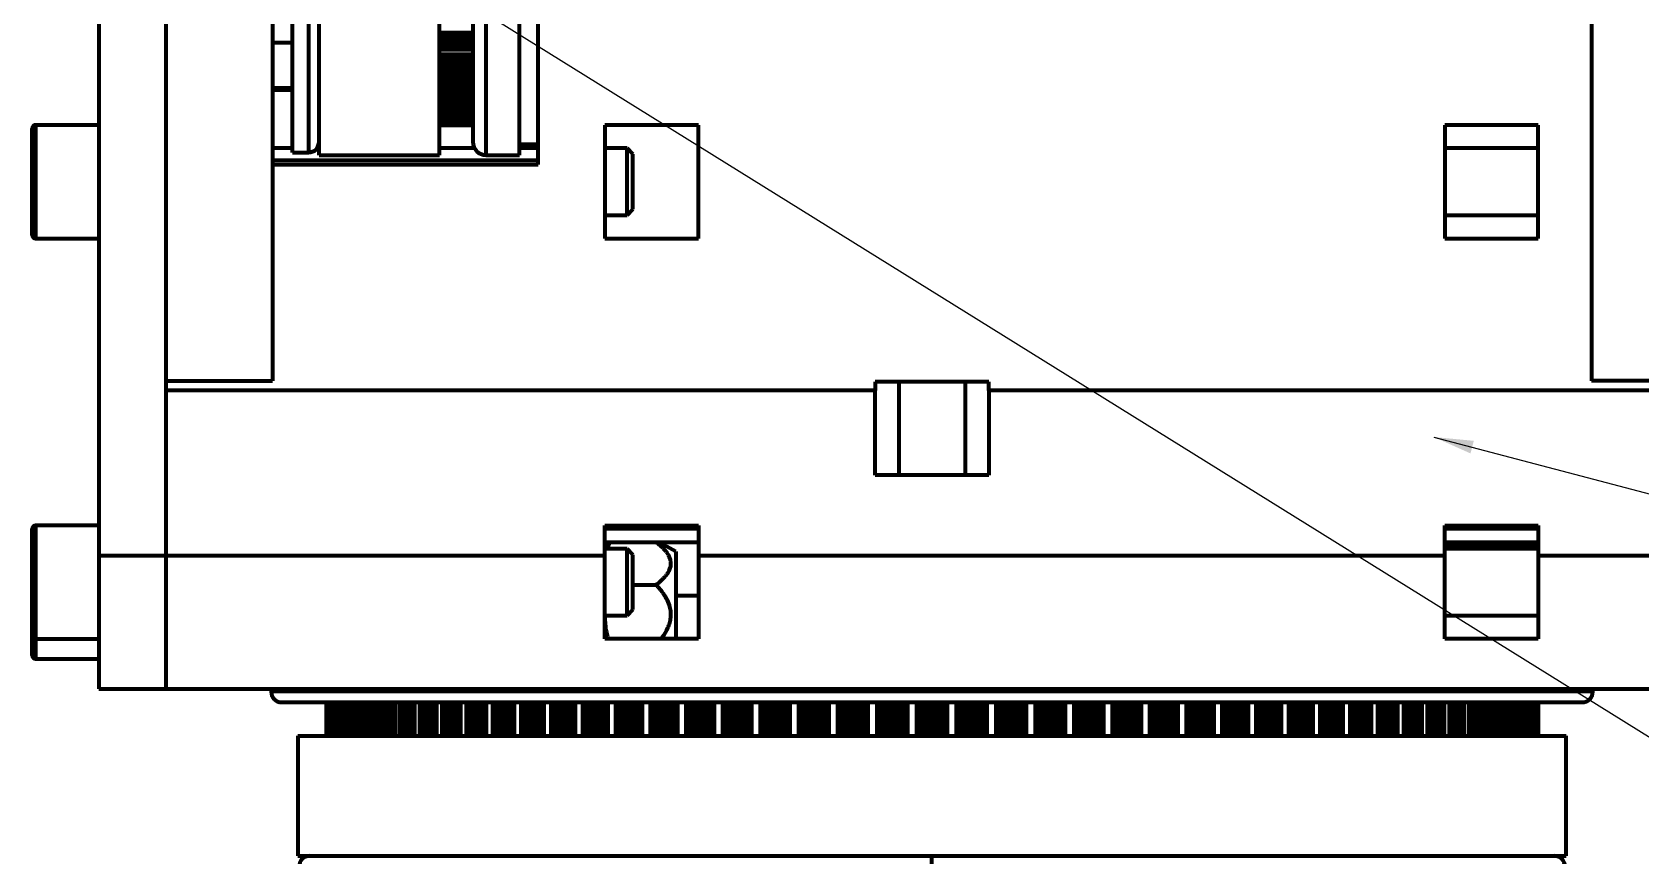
# Model space of a CAD drawing. Header units: millimetres. Extents: x -419 to 9215, y 1224 to 3301.
# Drawn here: x 265.9 to 399.8, y 1743.8 to 1812.4 of the extents above; entities that cross this region are included whole.
import ezdxf

# ---------------------------------------------------------------- set-up
doc = ezdxf.new("R2010")
doc.units = ezdxf.units.MM
doc.layers.add('0.3mm', color=240, linetype='Continuous', lineweight=30)
doc.layers.add('0.7mm', color=7, linetype='Continuous', lineweight=70)
doc.styles.get("Standard").update_dxf_attribs({"font": 'arial.ttf'})
doc.dimstyles.new('SLDDIMSTYLE0', dxfattribs={"dimtxt": 0.18, "dimasz": 3.302, "dimexe": 0, "dimexo": 0.0625, "dimgap": 0, "dimtad": 0, "dimtih": 1, "dimtoh": 1, "dimdec": 0, "dimrnd": 1e-09, "dimzin": 0, "dimdsep": 46, "dimtxsty": 'Standard', "dimsah": 1, "dimcen": 0.09, "dimadec": 0, "dimazin": 0, "dimtfac": 3.302, "dimtdec": 0, "dimtofl": 0, "dimtmove": 0, "dimatfit": 3, "dimfxl": 1, "dimfrac": 2, "dimtolj": 1, "dimtzin": 0, "dimarcsym": 0})

msp = doc.modelspace()

# ---------------------------------------------------------------- linework, layer by layer
at = {"layer": '0.7mm', "color": 7, "linetype": 'Continuous', "lineweight": 70}
for p, q in [((287.61, 1802.35), (287.61, 1890.83)), ((289.83, 1802.14), (289.83, 1891.03)), ((299.83, 1802.14), (299.83, 1891.03)), ((306.5, 1802.14), (306.5, 1891.03)), ((302.61, 1889.92), (302.61, 1803.25)), ((271.5, 1866.59), (271.5, 1768.81)), ((277.06, 1866.59), (277.06, 1768.81)), ((277.06, 1866.59), (277.06, 1783.34)), ((285.94, 1866.59), (285.94, 1783.34)), ((395.72, 1866.59), (395.72, 1783.34)), ((308.06, 1801.34), (308.06, 1824.36)), ((285.94, 1811.5), (287.61, 1811.5)), ((302.61, 1812.31), (299.83, 1812.31)), ((302.61, 1812.28), (299.83, 1812.28)), ((302.61, 1812.28), (299.83, 1812.28)), ((302.61, 1812.25), (299.83, 1812.25)), ((302.61, 1812.05), (299.83, 1812.05)), ((302.61, 1811.83), (299.83, 1811.83)), ((302.61, 1811.6), (299.83, 1811.6)), ((302.61, 1811.39), (299.83, 1811.39)), ((302.61, 1811.19), (299.83, 1811.19)), ((302.61, 1811.1), (299.83, 1811.1)), ((302.61, 1811.02), (299.83, 1811.02)), ((302.61, 1810.95), (299.83, 1810.95)), ((302.61, 1810.89), (299.83, 1810.89)), ((302.61, 1810.52), (299.83, 1810.52)), ((302.61, 1810.49), (299.83, 1810.49)), ((302.61, 1810.44), (299.83, 1810.44)), ((302.61, 1810.21), (299.83, 1810.21)), ((302.61, 1809.99), (299.83, 1809.99)), ((302.61, 1809.77), (299.83, 1809.77)), ((302.61, 1809.56), (299.83, 1809.56)), ((302.61, 1809.47), (299.83, 1809.47)), ((302.61, 1809.39), (299.83, 1809.39)), ((302.61, 1809.33), (299.83, 1809.33)), ((302.61, 1809.27), (299.83, 1809.27)), ((302.61, 1808.95), (299.83, 1808.95)), ((302.61, 1808.93), (299.83, 1808.93)), ((302.61, 1808.81), (299.83, 1808.81)), ((287.61, 1807.7), (285.94, 1807.7)), ((302.61, 1808.59), (299.83, 1808.59)), ((302.61, 1808.37), (299.83, 1808.37)), ((302.61, 1808.16), (299.83, 1808.16)), ((302.61, 1808.07), (299.83, 1808.07)), ((302.61, 1807.99), (299.83, 1807.99)), ((302.61, 1807.93), (299.83, 1807.93)), ((302.61, 1807.88), (299.83, 1807.88)), ((302.61, 1807.61), (299.83, 1807.61)), ((302.61, 1807.59), (299.83, 1807.59)), ((302.61, 1807.43), (299.83, 1807.43)), ((302.61, 1807.21), (299.83, 1807.21)), ((302.61, 1807), (299.83, 1807)), ((302.61, 1806.91), (299.83, 1806.91)), ((302.61, 1806.83), (299.83, 1806.83)), ((302.61, 1806.77), (299.83, 1806.77)), ((302.61, 1806.73), (299.83, 1806.73)), ((302.61, 1806.51), (299.83, 1806.51)), ((302.61, 1806.5), (299.83, 1806.5)), ((302.61, 1806.29), (299.83, 1806.29)), ((302.61, 1806.08), (299.83, 1806.08)), ((302.61, 1805.99), (299.83, 1805.99)), ((302.61, 1805.92), (299.83, 1805.92)), ((302.61, 1805.86), (299.83, 1805.86)), ((302.61, 1805.82), (299.83, 1805.82)), ((302.61, 1805.66), (299.83, 1805.66)), ((302.61, 1805.66), (299.83, 1805.66)), ((302.61, 1805.62), (299.83, 1805.62)), ((302.61, 1805.41), (299.83, 1805.41)), ((302.61, 1805.32), (299.83, 1805.32)), ((302.61, 1805.25), (299.83, 1805.25)), ((302.61, 1805.2), (299.83, 1805.2)), ((302.61, 1805.17), (299.83, 1805.17)), ((302.61, 1805.06), (299.83, 1805.06)), ((302.61, 1804.99), (299.83, 1804.99)), ((302.61, 1804.91), (299.83, 1804.91)), ((302.61, 1804.84), (299.83, 1804.84)), ((302.61, 1804.79), (299.83, 1804.79)), ((302.61, 1804.77), (299.83, 1804.77)), ((302.61, 1804.71), (299.83, 1804.71)), ((302.61, 1804.69), (299.83, 1804.69)), ((265.94, 1795.48), (265.94, 1804.36)), ((271.5, 1804.64), (266.22, 1804.64)), ((302.61, 1804.64), (299.83, 1804.64)), ((299.83, 1804.62), (302.61, 1804.62)), ((302.61, 1804.62), (299.83, 1804.62)), ((302.61, 1804.59), (299.83, 1804.59)), ((313.61, 1804.64), (313.61, 1795.2)), ((321.39, 1804.64), (313.61, 1804.64)), ((321.39, 1795.2), (321.39, 1804.64)), ((391.28, 1804.64), (383.5, 1804.64)), ((383.5, 1804.64), (383.5, 1795.2)), ((391.28, 1795.2), (391.28, 1804.64)), ((285.94, 1802.75), (287.61, 1802.75)), ((287.61, 1802.7), (285.94, 1802.7)), ((287.61, 1802.35), (288.94, 1802.35)), ((289.83, 1802.7), (289.65, 1802.7)), ((289.69, 1802.75), (289.83, 1802.75)), ((289.83, 1802.14), (299.83, 1802.14)), ((299.83, 1802.75), (302.73, 1802.75)), ((302.76, 1802.7), (299.83, 1802.7)), ((303.72, 1802.14), (306.5, 1802.14)), ((306.5, 1803.04), (308.06, 1803.04)), ((308.06, 1802.7), (306.5, 1802.7)), ((315.45, 1802.7), (313.61, 1802.7)), ((315.94, 1802.2), (315.45, 1802.7)), ((315.45, 1797.14), (315.45, 1802.7)), ((315.94, 1797.64), (315.94, 1802.2)), ((391.28, 1802.7), (383.5, 1802.7)), ((308.06, 1801.69), (285.94, 1801.69)), ((285.94, 1801.34), (308.06, 1801.34)), ((313.61, 1797.14), (315.45, 1797.14)), ((315.45, 1797.14), (315.94, 1797.64)), ((383.5, 1797.14), (391.28, 1797.14)), ((266.22, 1795.2), (271.5, 1795.2)), ((313.61, 1795.2), (321.39, 1795.2)), ((383.5, 1795.2), (391.28, 1795.2)), ((277.06, 1783.34), (285.94, 1783.34)), ((345.56, 1783.25), (336.11, 1783.25)), ((336.11, 1783.25), (336.11, 1782.55)), ((338.06, 1783.25), (338.06, 1775.48)), ((343.61, 1775.48), (343.61, 1783.25)), ((345.56, 1782.55), (345.56, 1783.25)), ((404.61, 1783.34), (395.72, 1783.34)), ((277.06, 1782.55), (277.06, 1768.81)), ((336.11, 1782.55), (277.06, 1782.55)), ((336.11, 1775.48), (336.11, 1782.55)), ((345.56, 1782.55), (345.56, 1775.48)), ((404.61, 1782.55), (345.56, 1782.55)), ((345.56, 1775.48), (336.11, 1775.48)), ((271.5, 1771.31), (266.22, 1771.31)), ((313.61, 1771.31), (321.39, 1771.31)), ((313.61, 1768.81), (313.61, 1771.31)), ((321.39, 1771.31), (321.39, 1768.81)), ((383.5, 1771.31), (391.28, 1771.31)), ((383.5, 1768.81), (383.5, 1771.31)), ((391.28, 1771.31), (391.28, 1768.81)), ((265.94, 1762.14), (265.94, 1771.03)), ((313.61, 1769.92), (321.39, 1769.92)), ((313.81, 1769.36), (314.01, 1769.91)), ((314.01, 1769.91), (317.88, 1769.91)), ((383.5, 1769.92), (391.28, 1769.92)), ((271.5, 1768.81), (277.06, 1768.81)), ((271.5, 1768.81), (271.5, 1757.7)), ((277.06, 1768.81), (277.06, 1757.7)), ((277.06, 1768.81), (313.61, 1768.81)), ((313.72, 1769.55), (313.61, 1769.36)), ((315.45, 1769.36), (313.61, 1769.36)), ((313.61, 1761.86), (313.61, 1768.81)), ((315.94, 1768.87), (315.45, 1769.36)), ((315.45, 1763.81), (315.45, 1769.36)), ((315.94, 1764.3), (315.94, 1768.87)), ((319.5, 1769.14), (318.76, 1769.56)), ((319.5, 1769.14), (319.5, 1761.86)), ((321.39, 1768.81), (383.5, 1768.81)), ((321.39, 1768.81), (321.39, 1761.86)), ((383.5, 1769.59), (391.28, 1769.59)), ((391.28, 1769.36), (383.5, 1769.36)), ((383.5, 1761.86), (383.5, 1768.81)), ((391.28, 1768.81), (404.61, 1768.81)), ((391.28, 1768.81), (391.28, 1761.86)), ((315.94, 1766.37), (317.88, 1766.37)), ((313.61, 1763.81), (315.45, 1763.81)), ((315.45, 1763.81), (315.94, 1764.3)), ((383.5, 1763.81), (391.28, 1763.81)), ((265.94, 1760.48), (265.94, 1762.14)), ((266.22, 1761.86), (271.5, 1761.86)), ((321.39, 1761.86), (313.61, 1761.86)), ((391.28, 1761.86), (383.5, 1761.86)), ((266.22, 1760.2), (271.5, 1760.2)), ((271.5, 1757.7), (277.06, 1757.7)), ((277.06, 1757.7), (404.61, 1757.7)), ((285.83, 1757.7), (285.83, 1757.48)), ((286.72, 1756.59), (394.94, 1756.59)), ((290.4, 1756.59), (290.4, 1753.81)), ((290.42, 1756.59), (290.42, 1753.81)), ((290.44, 1756.59), (290.44, 1753.81)), ((290.49, 1756.59), (290.49, 1753.81)), ((290.55, 1756.59), (290.55, 1753.81)), ((290.59, 1753.81), (290.59, 1756.59)), ((290.66, 1756.59), (290.66, 1753.81)), ((290.69, 1756.59), (290.69, 1753.81)), ((290.74, 1756.59), (290.74, 1753.81)), ((290.81, 1756.59), (290.81, 1753.81)), ((290.89, 1756.59), (290.89, 1753.81)), ((291, 1753.81), (291, 1756.59)), ((291.12, 1756.59), (291.12, 1753.81)), ((291.15, 1756.59), (291.15, 1753.81)), ((291.2, 1756.59), (291.2, 1753.81)), ((291.27, 1756.59), (291.27, 1753.81)), ((291.36, 1756.59), (291.36, 1753.81)), ((291.58, 1756.59), (291.58, 1753.81)), ((291.62, 1753.81), (291.62, 1756.59)), ((291.62, 1756.59), (291.62, 1753.81)), ((291.78, 1756.59), (291.78, 1753.81)), ((291.82, 1756.59), (291.82, 1753.81)), ((291.88, 1756.59), (291.88, 1753.81)), ((291.95, 1756.59), (291.95, 1753.81)), ((292.04, 1756.59), (292.04, 1753.81)), ((292.25, 1756.59), (292.25, 1753.81)), ((292.44, 1756.59), (292.44, 1753.81)), ((292.45, 1753.81), (292.45, 1756.59)), ((292.66, 1756.59), (292.66, 1753.81)), ((292.7, 1756.59), (292.7, 1753.81)), ((292.76, 1756.59), (292.76, 1753.81)), ((292.84, 1756.59), (292.84, 1753.81)), ((292.93, 1756.59), (292.93, 1753.81)), ((293.14, 1756.59), (293.14, 1753.81)), ((293.36, 1756.59), (293.36, 1753.81)), ((293.48, 1756.59), (293.48, 1753.81)), ((293.49, 1753.81), (293.49, 1756.59)), ((293.75, 1756.59), (293.75, 1753.81)), ((293.79, 1756.59), (293.79, 1753.81)), ((293.86, 1756.59), (293.86, 1753.81)), ((293.93, 1756.59), (293.93, 1753.81)), ((294.02, 1756.59), (294.02, 1753.81)), ((294.23, 1756.59), (294.23, 1753.81)), ((294.45, 1756.59), (294.45, 1753.81)), ((294.68, 1756.59), (294.68, 1753.81)), ((294.71, 1756.59), (294.71, 1753.81)), ((294.73, 1753.81), (294.73, 1756.59)), ((295.03, 1756.59), (295.03, 1753.81)), ((295.08, 1756.59), (295.08, 1753.81)), ((295.15, 1756.59), (295.15, 1753.81)), ((295.23, 1756.59), (295.23, 1753.81)), ((295.31, 1756.59), (295.31, 1753.81)), ((295.52, 1756.59), (295.52, 1753.81)), ((295.74, 1756.59), (295.74, 1753.81)), ((295.97, 1756.59), (295.97, 1753.81)), ((296.15, 1756.59), (296.15, 1753.81)), ((296.17, 1753.81), (296.17, 1756.59)), ((296.51, 1756.59), (296.51, 1753.81)), ((296.57, 1756.59), (296.57, 1753.81)), ((296.64, 1756.59), (296.64, 1753.81)), ((296.71, 1756.59), (296.71, 1753.81)), ((296.8, 1756.59), (296.8, 1753.81)), ((297.01, 1756.59), (297.01, 1753.81)), ((297.23, 1756.59), (297.23, 1753.81)), ((297.45, 1756.59), (297.45, 1753.81)), ((297.68, 1756.59), (297.68, 1753.81)), ((297.77, 1756.59), (297.77, 1753.81)), ((297.8, 1753.81), (297.8, 1756.59)), ((298.18, 1756.59), (298.18, 1753.81)), ((298.24, 1756.59), (298.24, 1753.81)), ((298.31, 1756.59), (298.31, 1753.81)), ((298.39, 1756.59), (298.39, 1753.81)), ((298.48, 1756.59), (298.48, 1753.81)), ((298.68, 1756.59), (298.68, 1753.81)), ((298.89, 1756.59), (298.89, 1753.81)), ((299.12, 1756.59), (299.12, 1753.81)), ((299.34, 1756.59), (299.34, 1753.81)), ((299.54, 1756.59), (299.54, 1753.81)), ((299.58, 1756.59), (299.58, 1753.81)), ((299.58, 1756.59), (299.58, 1753.81)), ((299.61, 1753.81), (299.61, 1756.59)), ((300.04, 1756.59), (300.04, 1753.81)), ((300.1, 1756.59), (300.1, 1753.81)), ((300.17, 1756.59), (300.17, 1753.81)), ((300.25, 1756.59), (300.25, 1753.81)), ((300.34, 1756.59), (300.34, 1753.81)), ((300.53, 1756.59), (300.53, 1753.81)), ((300.74, 1756.59), (300.74, 1753.81)), ((300.96, 1756.59), (300.96, 1753.81)), ((301.19, 1756.59), (301.19, 1753.81)), ((301.39, 1756.59), (301.39, 1753.81)), ((301.56, 1756.59), (301.56, 1753.81)), ((301.57, 1756.59), (301.57, 1753.81)), ((301.61, 1753.81), (301.61, 1756.59)), ((302.07, 1756.59), (302.07, 1753.81)), ((302.13, 1756.59), (302.13, 1753.81)), ((302.21, 1756.59), (302.21, 1753.81)), ((302.29, 1756.59), (302.29, 1753.81)), ((302.37, 1756.59), (302.37, 1753.81)), ((302.56, 1756.59), (302.56, 1753.81)), ((302.76, 1756.59), (302.76, 1753.81)), ((302.98, 1756.59), (302.98, 1753.81)), ((303.21, 1756.59), (303.21, 1753.81)), ((303.41, 1756.59), (303.41, 1753.81)), ((303.59, 1756.59), (303.59, 1753.81)), ((303.71, 1756.59), (303.71, 1753.81)), ((303.72, 1756.59), (303.72, 1753.81)), ((303.76, 1753.81), (303.76, 1756.59)), ((304.26, 1756.59), (304.26, 1753.81)), ((304.33, 1756.59), (304.33, 1753.81)), ((304.41, 1756.59), (304.41, 1753.81)), ((304.49, 1756.59), (304.49, 1753.81)), ((304.57, 1756.59), (304.57, 1753.81)), ((304.75, 1756.59), (304.75, 1753.81)), ((304.95, 1756.59), (304.95, 1753.81)), ((305.16, 1756.59), (305.16, 1753.81)), ((305.38, 1756.59), (305.38, 1753.81)), ((305.59, 1756.59), (305.59, 1753.81)), ((305.77, 1756.59), (305.77, 1753.81)), ((305.94, 1756.59), (305.94, 1753.81)), ((306.01, 1756.59), (306.01, 1753.81)), ((306.03, 1756.59), (306.03, 1753.81)), ((306.08, 1753.81), (306.08, 1756.59)), ((306.61, 1756.59), (306.61, 1753.81)), ((306.69, 1756.59), (306.69, 1753.81)), ((306.76, 1756.59), (306.76, 1753.81)), ((306.84, 1756.59), (306.84, 1753.81)), ((306.92, 1756.59), (306.92, 1753.81)), ((307.09, 1756.59), (307.09, 1753.81)), ((307.28, 1756.59), (307.28, 1753.81)), ((307.49, 1756.59), (307.49, 1753.81)), ((307.71, 1756.59), (307.71, 1753.81)), ((307.92, 1756.59), (307.92, 1753.81)), ((308.11, 1756.59), (308.11, 1753.81)), ((308.28, 1756.59), (308.28, 1753.81)), ((308.44, 1756.59), (308.44, 1753.81)), ((308.47, 1756.59), (308.47, 1753.81)), ((308.5, 1756.59), (308.5, 1753.81)), ((308.55, 1753.81), (308.55, 1756.59)), ((309.11, 1756.59), (309.11, 1753.81)), ((309.19, 1756.59), (309.19, 1753.81)), ((309.26, 1756.59), (309.26, 1753.81)), ((309.34, 1756.59), (309.34, 1753.81)), ((309.41, 1756.59), (309.41, 1753.81)), ((309.58, 1756.59), (309.58, 1753.81)), ((309.76, 1756.59), (309.76, 1753.81)), ((309.96, 1756.59), (309.96, 1753.81)), ((310.18, 1756.59), (310.18, 1753.81)), ((310.39, 1756.59), (310.39, 1753.81)), ((310.58, 1756.59), (310.58, 1753.81)), ((310.76, 1756.59), (310.76, 1753.81)), ((310.92, 1756.59), (310.92, 1753.81)), ((311.06, 1756.59), (311.06, 1753.81)), ((311.06, 1756.59), (311.06, 1753.81)), ((311.07, 1756.59), (311.07, 1753.81)), ((311.1, 1756.59), (311.1, 1753.81)), ((311.15, 1753.81), (311.15, 1756.59)), ((311.74, 1756.59), (311.74, 1753.81)), ((311.82, 1756.59), (311.82, 1753.81)), ((311.9, 1756.59), (311.9, 1753.81)), ((311.98, 1756.59), (311.98, 1753.81)), ((312.05, 1756.59), (312.05, 1753.81)), ((312.2, 1756.59), (312.2, 1753.81)), ((312.38, 1756.59), (312.38, 1753.81)), ((312.57, 1756.59), (312.57, 1753.81)), ((312.78, 1756.59), (312.78, 1753.81)), ((312.99, 1756.59), (312.99, 1753.81)), ((313.18, 1756.59), (313.18, 1753.81)), ((313.37, 1756.59), (313.37, 1753.81)), ((313.54, 1756.59), (313.54, 1753.81)), ((313.68, 1756.59), (313.68, 1753.81)), ((313.78, 1756.59), (313.78, 1753.81)), ((313.79, 1756.59), (313.79, 1753.81)), ((313.82, 1756.59), (313.82, 1753.81)), ((313.88, 1753.81), (313.88, 1756.59)), ((314.5, 1756.59), (314.5, 1753.81)), ((314.58, 1756.59), (314.58, 1753.81)), ((314.66, 1756.59), (314.66, 1753.81)), ((314.73, 1756.59), (314.73, 1753.81)), ((314.8, 1756.59), (314.8, 1753.81)), ((314.95, 1756.59), (314.95, 1753.81)), ((315.11, 1756.59), (315.11, 1753.81)), ((315.3, 1756.59), (315.3, 1753.81)), ((315.5, 1756.59), (315.5, 1753.81)), ((315.71, 1756.59), (315.71, 1753.81)), ((315.9, 1756.59), (315.9, 1753.81)), ((316.09, 1756.59), (316.09, 1753.81)), ((316.27, 1756.59), (316.27, 1753.81)), ((316.42, 1756.59), (316.42, 1753.81)), ((316.56, 1756.59), (316.56, 1753.81)), ((316.62, 1756.59), (316.62, 1753.81)), ((316.63, 1756.59), (316.63, 1753.81)), ((316.67, 1756.59), (316.67, 1753.81)), ((316.73, 1753.81), (316.73, 1756.59)), ((317.37, 1756.59), (317.37, 1753.81)), ((317.45, 1756.59), (317.45, 1753.81)), ((317.53, 1756.59), (317.53, 1753.81)), ((317.61, 1756.59), (317.61, 1753.81)), ((317.67, 1756.59), (317.67, 1753.81)), ((317.8, 1756.59), (317.8, 1753.81)), ((317.96, 1756.59), (317.96, 1753.81)), ((318.14, 1756.59), (318.14, 1753.81)), ((318.33, 1756.59), (318.33, 1753.81)), ((318.54, 1756.59), (318.54, 1753.81)), ((318.73, 1756.59), (318.73, 1753.81)), ((318.92, 1756.59), (318.92, 1753.81)), ((319.1, 1756.59), (319.1, 1753.81)), ((319.27, 1756.59), (319.27, 1753.81)), ((319.41, 1756.59), (319.41, 1753.81)), ((319.53, 1756.59), (319.53, 1753.81)), ((319.55, 1756.59), (319.55, 1753.81)), ((319.57, 1756.59), (319.57, 1753.81)), ((319.61, 1756.59), (319.61, 1753.81)), ((319.68, 1753.81), (319.68, 1756.59)), ((320.34, 1756.59), (320.34, 1753.81)), ((320.43, 1756.59), (320.43, 1753.81)), ((320.51, 1756.59), (320.51, 1753.81)), ((320.57, 1756.59), (320.57, 1753.81)), ((320.63, 1756.59), (320.63, 1753.81)), ((320.76, 1756.59), (320.76, 1753.81)), ((320.9, 1756.59), (320.9, 1753.81)), ((321.07, 1756.59), (321.07, 1753.81)), ((321.26, 1756.59), (321.26, 1753.81)), ((321.46, 1756.59), (321.46, 1753.81)), ((321.66, 1756.59), (321.66, 1753.81)), ((321.85, 1756.59), (321.85, 1753.81)), ((322.03, 1756.59), (322.03, 1753.81)), ((322.2, 1756.59), (322.2, 1753.81)), ((322.35, 1756.59), (322.35, 1753.81)), ((322.48, 1756.59), (322.48, 1753.81)), ((322.58, 1756.59), (322.58, 1753.81)), ((322.58, 1756.59), (322.58, 1753.81)), ((322.6, 1756.59), (322.6, 1753.81)), ((322.65, 1756.59), (322.65, 1753.81)), ((322.72, 1753.81), (322.72, 1756.59)), ((323.4, 1756.59), (323.4, 1753.81)), ((323.49, 1756.59), (323.49, 1753.81)), ((323.56, 1756.59), (323.56, 1753.81)), ((323.63, 1756.59), (323.63, 1753.81)), ((323.69, 1756.59), (323.69, 1753.81)), ((323.8, 1756.59), (323.8, 1753.81)), ((323.93, 1756.59), (323.93, 1753.81)), ((324.09, 1756.59), (324.09, 1753.81)), ((324.27, 1756.59), (324.27, 1753.81)), ((324.47, 1756.59), (324.47, 1753.81)), ((324.66, 1756.59), (324.66, 1753.81)), ((324.85, 1756.59), (324.85, 1753.81)), ((325.04, 1756.59), (325.04, 1753.81)), ((325.21, 1756.59), (325.21, 1753.81)), ((325.37, 1756.59), (325.37, 1753.81)), ((325.51, 1756.59), (325.51, 1753.81)), ((325.62, 1756.59), (325.62, 1753.81)), ((325.68, 1756.59), (325.68, 1753.81)), ((325.69, 1756.59), (325.69, 1753.81)), ((325.72, 1756.59), (325.72, 1753.81)), ((325.77, 1756.59), (325.77, 1753.81)), ((325.84, 1753.81), (325.84, 1756.59)), ((326.54, 1756.59), (326.54, 1753.81)), ((326.62, 1756.59), (326.62, 1753.81)), ((326.7, 1756.59), (326.7, 1753.81)), ((326.76, 1756.59), (326.76, 1753.81)), ((326.81, 1756.59), (326.81, 1753.81)), ((326.91, 1756.59), (326.91, 1753.81)), ((327.03, 1756.59), (327.03, 1753.81)), ((327.18, 1756.59), (327.18, 1753.81)), ((327.35, 1756.59), (327.35, 1753.81)), ((327.54, 1756.59), (327.54, 1753.81)), ((327.73, 1756.59), (327.73, 1753.81)), ((327.93, 1756.59), (327.93, 1753.81)), ((328.12, 1756.59), (328.12, 1753.81)), ((328.3, 1756.59), (328.3, 1753.81)), ((328.46, 1756.59), (328.46, 1753.81)), ((328.61, 1756.59), (328.61, 1753.81)), ((328.73, 1756.59), (328.73, 1753.81)), ((328.81, 1756.59), (328.81, 1753.81)), ((328.85, 1756.59), (328.85, 1753.81)), ((328.85, 1756.59), (328.85, 1753.81)), ((328.86, 1756.59), (328.86, 1753.81)), ((328.89, 1756.59), (328.89, 1753.81)), ((328.95, 1756.59), (328.95, 1753.81)), ((329.02, 1753.81), (329.02, 1756.59)), ((329.73, 1756.59), (329.73, 1753.81)), ((329.82, 1756.59), (329.82, 1753.81)), ((329.89, 1756.59), (329.89, 1753.81)), ((329.95, 1756.59), (329.95, 1753.81)), ((330, 1756.59), (330, 1753.81)), ((330.08, 1756.59), (330.08, 1753.81)), ((330.19, 1756.59), (330.19, 1753.81)), ((330.33, 1756.59), (330.33, 1753.81)), ((330.49, 1756.59), (330.49, 1753.81)), ((330.68, 1756.59), (330.68, 1753.81)), ((330.86, 1756.59), (330.86, 1753.81)), ((331.06, 1756.59), (331.06, 1753.81)), ((331.25, 1756.59), (331.25, 1753.81)), ((331.43, 1756.59), (331.43, 1753.81)), ((331.6, 1756.59), (331.6, 1753.81)), ((331.76, 1756.59), (331.76, 1753.81)), ((331.89, 1756.59), (331.89, 1753.81)), ((331.98, 1756.59), (331.98, 1753.81)), ((332.04, 1756.59), (332.04, 1753.81)), ((332.07, 1756.59), (332.07, 1753.81)), ((332.07, 1756.59), (332.07, 1753.81)), ((332.08, 1756.59), (332.08, 1753.81)), ((332.12, 1756.59), (332.12, 1753.81)), ((332.18, 1756.59), (332.18, 1753.81)), ((332.26, 1753.81), (332.26, 1756.59)), ((332.97, 1756.59), (332.97, 1753.81)), ((333.06, 1756.59), (333.06, 1753.81)), ((333.13, 1756.59), (333.13, 1753.81)), ((333.19, 1756.59), (333.19, 1753.81)), ((333.23, 1756.59), (333.23, 1753.81)), ((333.3, 1756.59), (333.3, 1753.81)), ((333.4, 1756.59), (333.4, 1753.81)), ((333.52, 1756.59), (333.52, 1753.81)), ((333.68, 1756.59), (333.68, 1753.81)), ((333.85, 1756.59), (333.85, 1753.81)), ((334.04, 1756.59), (334.04, 1753.81)), ((334.23, 1756.59), (334.23, 1753.81)), ((334.42, 1756.59), (334.42, 1753.81)), ((334.61, 1756.59), (334.61, 1753.81)), ((334.78, 1756.59), (334.78, 1753.81)), ((334.95, 1756.59), (334.95, 1753.81)), ((335.09, 1756.59), (335.09, 1753.81)), ((335.19, 1756.59), (335.19, 1753.81)), ((335.26, 1756.59), (335.26, 1753.81)), ((335.31, 1756.59), (335.31, 1753.81)), ((335.33, 1756.59), (335.33, 1753.81)), ((335.34, 1756.59), (335.34, 1753.81)), ((335.38, 1756.59), (335.38, 1753.81)), ((335.45, 1756.59), (335.45, 1753.81)), ((335.53, 1753.81), (335.53, 1756.59)), ((336.25, 1756.59), (336.25, 1753.81)), ((336.34, 1756.59), (336.34, 1753.81)), ((336.41, 1756.59), (336.41, 1753.81)), ((336.46, 1756.59), (336.46, 1753.81)), ((336.49, 1756.59), (336.49, 1753.81)), ((336.55, 1756.59), (336.55, 1753.81)), ((336.64, 1756.59), (336.64, 1753.81)), ((336.75, 1756.59), (336.75, 1753.81)), ((336.89, 1756.59), (336.89, 1753.81)), ((337.06, 1756.59), (337.06, 1753.81)), ((337.24, 1756.59), (337.24, 1753.81)), ((337.43, 1756.59), (337.43, 1753.81)), ((337.62, 1756.59), (337.62, 1753.81)), ((337.81, 1756.59), (337.81, 1753.81)), ((337.99, 1756.59), (337.99, 1753.81)), ((338.16, 1756.59), (338.16, 1753.81)), ((338.31, 1756.59), (338.31, 1753.81)), ((338.43, 1756.59), (338.43, 1753.81)), ((338.51, 1756.59), (338.51, 1753.81)), ((338.57, 1756.59), (338.57, 1753.81)), ((338.6, 1756.59), (338.6, 1753.81)), ((338.63, 1756.59), (338.63, 1753.81)), ((338.67, 1756.59), (338.67, 1753.81)), ((338.74, 1756.59), (338.74, 1753.81)), ((338.82, 1753.81), (338.82, 1756.59)), ((339.55, 1756.59), (339.55, 1753.81)), ((339.63, 1756.59), (339.63, 1753.81)), ((339.7, 1756.59), (339.7, 1753.81)), ((339.75, 1756.59), (339.75, 1753.81)), ((339.78, 1756.59), (339.78, 1753.81)), ((339.82, 1756.59), (339.82, 1753.81)), ((339.89, 1756.59), (339.89, 1753.81)), ((339.99, 1756.59), (339.99, 1753.81)), ((340.12, 1756.59), (340.12, 1753.81)), ((340.28, 1756.59), (340.28, 1753.81)), ((340.46, 1756.59), (340.46, 1753.81)), ((340.64, 1756.59), (340.64, 1753.81)), ((340.83, 1756.59), (340.83, 1753.81)), ((341.02, 1756.59), (341.02, 1753.81)), ((341.21, 1756.59), (341.21, 1753.81)), ((341.39, 1756.59), (341.39, 1753.81)), ((341.55, 1756.59), (341.55, 1753.81)), ((341.67, 1756.59), (341.67, 1753.81)), ((341.77, 1756.59), (341.77, 1753.81)), ((341.85, 1756.59), (341.85, 1753.81)), ((341.89, 1756.59), (341.89, 1753.81)), ((341.92, 1756.59), (341.92, 1753.81)), ((341.97, 1756.59), (341.97, 1753.81)), ((342.04, 1756.59), (342.04, 1753.81)), ((342.12, 1753.81), (342.12, 1756.59)), ((342.85, 1756.59), (342.85, 1753.81)), ((342.93, 1756.59), (342.93, 1753.81)), ((343, 1756.59), (343, 1753.81)), ((343.04, 1756.59), (343.04, 1753.81)), ((343.06, 1756.59), (343.06, 1753.81)), ((343.09, 1756.59), (343.09, 1753.81)), ((343.15, 1756.59), (343.15, 1753.81)), ((343.24, 1756.59), (343.24, 1753.81)), ((343.35, 1756.59), (343.35, 1753.81)), ((343.51, 1756.59), (343.51, 1753.81)), ((343.68, 1756.59), (343.68, 1753.81)), ((343.86, 1756.59), (343.86, 1753.81)), ((344.05, 1756.59), (344.05, 1753.81)), ((344.24, 1756.59), (344.24, 1753.81)), ((344.43, 1756.59), (344.43, 1753.81)), ((344.61, 1756.59), (344.61, 1753.81)), ((344.78, 1756.59), (344.78, 1753.81)), ((344.92, 1756.59), (344.92, 1753.81)), ((345.03, 1756.59), (345.03, 1753.81)), ((345.12, 1756.59), (345.12, 1753.81)), ((345.17, 1756.59), (345.17, 1753.81)), ((345.21, 1756.59), (345.21, 1753.81)), ((345.26, 1756.59), (345.26, 1753.81)), ((345.33, 1756.59), (345.33, 1753.81)), ((345.42, 1753.81), (345.42, 1756.59)), ((346.14, 1756.59), (346.14, 1753.81)), ((346.22, 1756.59), (346.22, 1753.81)), ((346.28, 1756.59), (346.28, 1753.81)), ((346.32, 1756.59), (346.32, 1753.81)), ((346.34, 1756.59), (346.34, 1753.81)), ((346.36, 1756.59), (346.36, 1753.81)), ((346.4, 1756.59), (346.4, 1753.81)), ((346.48, 1756.59), (346.48, 1753.81)), ((346.58, 1756.59), (346.58, 1753.81)), ((346.72, 1756.59), (346.72, 1753.81)), ((346.88, 1756.59), (346.88, 1753.81)), ((347.06, 1756.59), (347.06, 1753.81)), ((347.25, 1756.59), (347.25, 1753.81)), ((347.44, 1756.59), (347.44, 1753.81)), ((347.63, 1756.59), (347.63, 1753.81)), ((347.82, 1756.59), (347.82, 1753.81)), ((347.99, 1756.59), (347.99, 1753.81)), ((348.14, 1756.59), (348.14, 1753.81)), ((348.27, 1756.59), (348.27, 1753.81)), ((348.37, 1756.59), (348.37, 1753.81)), ((348.44, 1756.59), (348.44, 1753.81)), ((348.48, 1756.59), (348.48, 1753.81)), ((348.54, 1756.59), (348.54, 1753.81)), ((348.61, 1756.59), (348.61, 1753.81)), ((348.69, 1753.81), (348.69, 1756.59)), ((349.41, 1756.59), (349.41, 1753.81)), ((349.49, 1756.59), (349.49, 1753.81)), ((349.55, 1756.59), (349.55, 1753.81)), ((349.58, 1756.59), (349.58, 1753.81)), ((349.6, 1756.59), (349.6, 1753.81)), ((349.6, 1756.59), (349.6, 1753.81)), ((349.63, 1756.59), (349.63, 1753.81)), ((349.69, 1756.59), (349.69, 1753.81)), ((349.78, 1756.59), (349.78, 1753.81)), ((349.91, 1756.59), (349.91, 1753.81)), ((350.06, 1756.59), (350.06, 1753.81)), ((350.24, 1756.59), (350.24, 1753.81)), ((350.42, 1756.59), (350.42, 1753.81)), ((350.61, 1756.59), (350.61, 1753.81)), ((350.8, 1756.59), (350.8, 1753.81)), ((350.99, 1756.59), (350.99, 1753.81)), ((351.18, 1756.59), (351.18, 1753.81)), ((351.34, 1756.59), (351.34, 1753.81)), ((351.47, 1756.59), (351.47, 1753.81)), ((351.59, 1756.59), (351.59, 1753.81)), ((351.67, 1756.59), (351.67, 1753.81)), ((351.72, 1756.59), (351.72, 1753.81)), ((351.78, 1756.59), (351.78, 1753.81)), ((351.85, 1756.59), (351.85, 1753.81)), ((351.94, 1753.81), (351.94, 1756.59)), ((352.64, 1756.59), (352.64, 1753.81)), ((352.72, 1756.59), (352.72, 1753.81)), ((352.78, 1756.59), (352.78, 1753.81)), ((352.81, 1756.59), (352.81, 1753.81)), ((352.81, 1756.59), (352.81, 1753.81)), ((352.82, 1756.59), (352.82, 1753.81)), ((352.86, 1756.59), (352.86, 1753.81)), ((352.94, 1756.59), (352.94, 1753.81)), ((353.06, 1756.59), (353.06, 1753.81)), ((353.21, 1756.59), (353.21, 1753.81)), ((353.37, 1756.59), (353.37, 1753.81)), ((353.55, 1756.59), (353.55, 1753.81)), ((353.74, 1756.59), (353.74, 1753.81)), ((353.93, 1756.59), (353.93, 1753.81)), ((354.13, 1756.59), (354.13, 1753.81)), ((354.31, 1756.59), (354.31, 1753.81)), ((354.49, 1756.59), (354.49, 1753.81)), ((354.63, 1756.59), (354.63, 1753.81)), ((354.76, 1756.59), (354.76, 1753.81)), ((354.86, 1756.59), (354.86, 1753.81)), ((354.91, 1756.59), (354.91, 1753.81)), ((354.97, 1756.59), (354.97, 1753.81)), ((355.05, 1756.59), (355.05, 1753.81)), ((355.13, 1753.81), (355.13, 1756.59)), ((355.83, 1756.59), (355.83, 1753.81)), ((355.9, 1756.59), (355.9, 1753.81)), ((355.95, 1756.59), (355.95, 1753.81)), ((355.98, 1756.59), (355.98, 1753.81)), ((355.98, 1756.59), (355.98, 1753.81)), ((356.04, 1756.59), (356.04, 1753.81)), ((356.16, 1756.59), (356.16, 1753.81)), ((356.29, 1756.59), (356.29, 1753.81)), ((356.45, 1756.59), (356.45, 1753.81)), ((356.63, 1756.59), (356.63, 1753.81)), ((356.81, 1756.59), (356.81, 1753.81)), ((357.01, 1756.59), (357.01, 1753.81)), ((357.2, 1756.59), (357.2, 1753.81)), ((357.4, 1756.59), (357.4, 1753.81)), ((357.58, 1756.59), (357.58, 1753.81)), ((357.74, 1756.59), (357.74, 1753.81)), ((357.87, 1756.59), (357.87, 1753.81)), ((357.98, 1756.59), (357.98, 1753.81)), ((358.04, 1756.59), (358.04, 1753.81)), ((358.1, 1756.59), (358.1, 1753.81)), ((358.18, 1756.59), (358.18, 1753.81)), ((358.26, 1753.81), (358.26, 1756.59)), ((358.94, 1756.59), (358.94, 1753.81)), ((359.02, 1756.59), (359.02, 1753.81)), ((359.06, 1756.59), (359.06, 1753.81)), ((359.09, 1756.59), (359.09, 1753.81)), ((359.09, 1756.59), (359.09, 1753.81)), ((359.19, 1756.59), (359.19, 1753.81)), ((359.32, 1756.59), (359.32, 1753.81)), ((359.47, 1756.59), (359.47, 1753.81)), ((359.64, 1756.59), (359.64, 1753.81)), ((359.82, 1756.59), (359.82, 1753.81)), ((360.01, 1756.59), (360.01, 1753.81)), ((360.21, 1756.59), (360.21, 1753.81)), ((360.41, 1756.59), (360.41, 1753.81)), ((360.6, 1756.59), (360.6, 1753.81)), ((360.76, 1756.59), (360.76, 1753.81)), ((360.91, 1756.59), (360.91, 1753.81)), ((361.03, 1756.59), (361.03, 1753.81)), ((361.09, 1756.59), (361.09, 1753.81)), ((361.16, 1756.59), (361.16, 1753.81)), ((361.24, 1756.59), (361.24, 1753.81)), ((361.32, 1753.81), (361.32, 1756.59)), ((361.99, 1756.59), (361.99, 1753.81)), ((362.05, 1756.59), (362.05, 1753.81)), ((362.1, 1756.59), (362.1, 1753.81)), ((362.11, 1756.59), (362.11, 1753.81)), ((362.14, 1756.59), (362.14, 1753.81)), ((362.26, 1756.59), (362.26, 1753.81)), ((362.4, 1756.59), (362.4, 1753.81)), ((362.57, 1756.59), (362.57, 1753.81)), ((362.75, 1756.59), (362.75, 1753.81)), ((362.94, 1756.59), (362.94, 1753.81)), ((363.13, 1756.59), (363.13, 1753.81)), ((363.33, 1756.59), (363.33, 1753.81)), ((363.53, 1756.59), (363.53, 1753.81)), ((363.71, 1756.59), (363.71, 1753.81)), ((363.87, 1756.59), (363.87, 1753.81)), ((364, 1756.59), (364, 1753.81)), ((364.06, 1756.59), (364.06, 1753.81)), ((364.13, 1756.59), (364.13, 1753.81)), ((364.21, 1756.59), (364.21, 1753.81)), ((364.3, 1753.81), (364.3, 1756.59)), ((364.94, 1756.59), (364.94, 1753.81)), ((365, 1756.59), (365, 1753.81)), ((365.04, 1756.59), (365.04, 1753.81)), ((365.05, 1756.59), (365.05, 1753.81)), ((365.11, 1756.59), (365.11, 1753.81)), ((365.25, 1756.59), (365.25, 1753.81)), ((365.4, 1756.59), (365.4, 1753.81)), ((365.58, 1756.59), (365.58, 1753.81)), ((365.76, 1756.59), (365.76, 1753.81)), ((365.96, 1756.59), (365.96, 1753.81)), ((366.16, 1756.59), (366.16, 1753.81)), ((366.37, 1756.59), (366.37, 1753.81)), ((366.55, 1756.59), (366.55, 1753.81)), ((366.72, 1756.59), (366.72, 1753.81)), ((366.87, 1756.59), (366.87, 1753.81)), ((366.93, 1756.59), (366.93, 1753.81)), ((367.01, 1756.59), (367.01, 1753.81)), ((367.09, 1756.59), (367.09, 1753.81)), ((367.17, 1753.81), (367.17, 1756.59)), ((367.78, 1756.59), (367.78, 1753.81)), ((367.84, 1756.59), (367.84, 1753.81)), ((367.88, 1756.59), (367.88, 1753.81)), ((367.89, 1756.59), (367.89, 1753.81)), ((367.98, 1756.59), (367.98, 1753.81)), ((368.13, 1756.59), (368.13, 1753.81)), ((368.3, 1756.59), (368.3, 1753.81)), ((368.48, 1756.59), (368.48, 1753.81)), ((368.68, 1756.59), (368.68, 1753.81)), ((368.88, 1756.59), (368.88, 1753.81)), ((369.1, 1756.59), (369.1, 1753.81)), ((369.29, 1756.59), (369.29, 1753.81)), ((369.47, 1756.59), (369.47, 1753.81)), ((369.62, 1756.59), (369.62, 1753.81)), ((369.69, 1756.59), (369.69, 1753.81)), ((369.77, 1756.59), (369.77, 1753.81)), ((369.85, 1756.59), (369.85, 1753.81)), ((369.92, 1753.81), (369.92, 1756.59)), ((370.51, 1756.59), (370.51, 1753.81)), ((370.57, 1756.59), (370.57, 1753.81)), ((370.6, 1756.59), (370.6, 1753.81)), ((370.6, 1756.59), (370.6, 1753.81)), ((370.6, 1756.59), (370.6, 1753.81)), ((370.75, 1756.59), (370.75, 1753.81)), ((370.91, 1756.59), (370.91, 1753.81)), ((371.09, 1756.59), (371.09, 1753.81)), ((371.28, 1756.59), (371.28, 1753.81)), ((371.49, 1756.59), (371.49, 1753.81)), ((371.7, 1756.59), (371.7, 1753.81)), ((371.9, 1756.59), (371.9, 1753.81)), ((372.09, 1756.59), (372.09, 1753.81)), ((372.25, 1756.59), (372.25, 1753.81)), ((372.33, 1756.59), (372.33, 1753.81)), ((372.4, 1756.59), (372.4, 1753.81)), ((372.48, 1756.59), (372.48, 1753.81)), ((372.56, 1753.81), (372.56, 1756.59)), ((373.12, 1756.59), (373.12, 1753.81)), ((373.17, 1756.59), (373.17, 1753.81)), ((373.2, 1756.59), (373.2, 1753.81)), ((373.23, 1756.59), (373.23, 1753.81)), ((373.39, 1756.59), (373.39, 1753.81)), ((373.56, 1756.59), (373.56, 1753.81)), ((373.75, 1756.59), (373.75, 1753.81)), ((373.96, 1756.59), (373.96, 1753.81)), ((374.18, 1756.59), (374.18, 1753.81)), ((374.38, 1756.59), (374.38, 1753.81)), ((374.58, 1756.59), (374.58, 1753.81)), ((374.75, 1756.59), (374.75, 1753.81)), ((374.83, 1756.59), (374.83, 1753.81)), ((374.9, 1756.59), (374.9, 1753.81)), ((374.98, 1756.59), (374.98, 1753.81)), ((375.06, 1753.81), (375.06, 1756.59)), ((375.59, 1756.59), (375.59, 1753.81)), ((375.63, 1756.59), (375.63, 1753.81)), ((375.65, 1756.59), (375.65, 1753.81)), ((375.73, 1756.59), (375.73, 1753.81)), ((375.89, 1756.59), (375.89, 1753.81)), ((376.08, 1756.59), (376.08, 1753.81)), ((376.28, 1756.59), (376.28, 1753.81)), ((376.51, 1756.59), (376.51, 1753.81)), ((376.72, 1756.59), (376.72, 1753.81)), ((376.92, 1756.59), (376.92, 1753.81)), ((377.1, 1756.59), (377.1, 1753.81)), ((377.18, 1756.59), (377.18, 1753.81)), ((377.26, 1756.59), (377.26, 1753.81)), ((377.34, 1756.59), (377.34, 1753.81)), ((377.41, 1753.81), (377.41, 1756.59)), ((377.9, 1756.59), (377.9, 1753.81)), ((377.95, 1756.59), (377.95, 1753.81)), ((377.96, 1756.59), (377.96, 1753.81)), ((378.08, 1756.59), (378.08, 1753.81)), ((378.26, 1756.59), (378.26, 1753.81)), ((378.46, 1756.59), (378.46, 1753.81)), ((378.69, 1756.59), (378.69, 1753.81)), ((378.9, 1756.59), (378.9, 1753.81)), ((379.11, 1756.59), (379.11, 1753.81)), ((379.3, 1756.59), (379.3, 1753.81)), ((379.38, 1756.59), (379.38, 1753.81)), ((379.46, 1756.59), (379.46, 1753.81)), ((379.53, 1756.59), (379.53, 1753.81)), ((379.6, 1753.81), (379.6, 1756.59)), ((380.06, 1756.59), (380.06, 1753.81)), ((380.1, 1756.59), (380.1, 1753.81)), ((380.11, 1756.59), (380.11, 1753.81)), ((380.28, 1756.59), (380.28, 1753.81)), ((380.48, 1756.59), (380.48, 1753.81)), ((380.71, 1756.59), (380.71, 1753.81)), ((380.92, 1756.59), (380.92, 1753.81)), ((381.14, 1756.59), (381.14, 1753.81)), ((381.33, 1756.59), (381.33, 1753.81)), ((381.41, 1756.59), (381.41, 1753.81)), ((381.49, 1756.59), (381.49, 1753.81)), ((381.57, 1756.59), (381.57, 1753.81)), ((381.63, 1753.81), (381.63, 1756.59)), ((382.05, 1756.59), (382.05, 1753.81)), ((382.09, 1756.59), (382.09, 1753.81)), ((382.09, 1756.59), (382.09, 1753.81)), ((382.13, 1756.59), (382.13, 1753.81)), ((382.32, 1756.59), (382.32, 1753.81)), ((382.55, 1756.59), (382.55, 1753.81)), ((382.77, 1756.59), (382.77, 1753.81)), ((382.99, 1756.59), (382.99, 1753.81)), ((383.19, 1756.59), (383.19, 1753.81)), ((383.27, 1756.59), (383.27, 1753.81)), ((383.35, 1756.59), (383.35, 1753.81)), ((383.42, 1756.59), (383.42, 1753.81)), ((383.48, 1753.81), (383.48, 1756.59)), ((383.87, 1756.59), (383.87, 1753.81)), ((383.9, 1756.59), (383.9, 1753.81)), ((383.99, 1756.59), (383.99, 1753.81)), ((384.22, 1756.59), (384.22, 1753.81)), ((384.44, 1756.59), (384.44, 1753.81)), ((384.66, 1756.59), (384.66, 1753.81)), ((384.87, 1756.59), (384.87, 1753.81)), ((384.95, 1756.59), (384.95, 1753.81)), ((385.03, 1756.59), (385.03, 1753.81)), ((385.1, 1756.59), (385.1, 1753.81)), ((385.16, 1753.81), (385.16, 1756.59)), ((385.5, 1756.59), (385.5, 1753.81)), ((385.52, 1756.59), (385.52, 1753.81)), ((385.7, 1756.59), (385.7, 1753.81)), ((385.92, 1756.59), (385.92, 1753.81)), ((386.14, 1756.59), (386.14, 1753.81)), ((386.35, 1756.59), (386.35, 1753.81)), ((386.44, 1756.59), (386.44, 1753.81)), ((386.52, 1756.59), (386.52, 1753.81)), ((386.59, 1756.59), (386.59, 1753.81)), ((386.64, 1753.81), (386.64, 1756.59)), ((386.94, 1756.59), (386.94, 1753.81)), ((386.95, 1756.59), (386.95, 1753.81)), ((386.99, 1756.59), (386.99, 1753.81)), ((387.21, 1756.59), (387.21, 1753.81)), ((387.44, 1756.59), (387.44, 1753.81)), ((387.65, 1756.59), (387.65, 1753.81)), ((387.74, 1756.59), (387.74, 1753.81)), ((387.81, 1756.59), (387.81, 1753.81)), ((387.88, 1756.59), (387.88, 1753.81)), ((387.92, 1753.81), (387.92, 1756.59)), ((388.18, 1756.59), (388.18, 1753.81)), ((388.19, 1756.59), (388.19, 1753.81)), ((388.3, 1756.59), (388.3, 1753.81)), ((388.53, 1756.59), (388.53, 1753.81)), ((388.74, 1756.59), (388.74, 1753.81)), ((388.83, 1756.59), (388.83, 1753.81)), ((388.9, 1756.59), (388.9, 1753.81)), ((388.96, 1756.59), (388.96, 1753.81)), ((389.01, 1753.81), (389.01, 1756.59)), ((389.22, 1756.59), (389.22, 1753.81)), ((389.22, 1756.59), (389.22, 1753.81)), ((389.41, 1756.59), (389.41, 1753.81)), ((389.63, 1756.59), (389.63, 1753.81)), ((389.72, 1756.59), (389.72, 1753.81)), ((389.79, 1756.59), (389.79, 1753.81)), ((389.85, 1756.59), (389.85, 1753.81)), ((389.88, 1753.81), (389.88, 1756.59)), ((390.05, 1756.59), (390.05, 1753.81)), ((390.05, 1756.59), (390.05, 1753.81)), ((390.09, 1756.59), (390.09, 1753.81)), ((390.31, 1756.59), (390.31, 1753.81)), ((390.4, 1756.59), (390.4, 1753.81)), ((390.47, 1756.59), (390.47, 1753.81)), ((390.52, 1756.59), (390.52, 1753.81)), ((390.55, 1753.81), (390.55, 1756.59)), ((390.67, 1756.59), (390.67, 1753.81)), ((390.78, 1756.59), (390.78, 1753.81)), ((390.86, 1756.59), (390.86, 1753.81)), ((390.93, 1756.59), (390.93, 1753.81)), ((390.98, 1756.59), (390.98, 1753.81)), ((391, 1753.81), (391, 1756.59)), ((391.08, 1756.59), (391.08, 1753.81)), ((391.11, 1756.59), (391.11, 1753.81)), ((391.18, 1756.59), (391.18, 1753.81)), ((391.22, 1756.59), (391.22, 1753.81)), ((391.24, 1753.81), (391.24, 1756.59)), ((391.27, 1756.59), (391.27, 1753.81)), ((395.83, 1757.48), (395.83, 1757.7)), ((288.06, 1753.81), (288.06, 1743.81)), ((288.06, 1753.81), (393.61, 1753.81)), ((393.61, 1743.81), (393.61, 1753.81)), ((288.06, 1743.81), (393.61, 1743.81)), ((340.83, 1742.92), (340.83, 1743.81))]:
    msp.add_line(p, q, dxfattribs=at)
at = {"layer": '0.7mm', "color": 8, "linetype": 'Continuous', "lineweight": 70}
for p, q in [((303.72, 1802.14), (303.72, 1891.03)), ((288.94, 1888.02), (288.94, 1802.35)), ((285.94, 1807.56), (287.61, 1807.56)), ((266.22, 1804.64), (266.22, 1795.2)), ((266.22, 1771.31), (266.22, 1761.86)), ((321.39, 1771.03), (313.61, 1771.03)), ((391.28, 1771.03), (383.5, 1771.03)), ((319.5, 1765.48), (321.39, 1765.48)), ((266.22, 1761.86), (266.22, 1760.2)), ((395.83, 1757.48), (285.83, 1757.48))]:
    msp.add_line(p, q, dxfattribs=at)
at = {"layer": '0.7mm', "color": 7, "linetype": 'Continuous', "lineweight": 70}
for centre, radius, start, end in [((266.22, 1804.36), 0.278, 90, 180), ((288.94, 1803.24), 0.889, 270, 0), ((303.72, 1803.25), 1.11, 180, 270), ((266.22, 1795.48), 0.278, 180, 270), ((266.22, 1771.03), 0.278, 90, 180), ((266.22, 1762.14), 0.278, 180, 270), ((266.22, 1760.48), 0.278, 180, 270), ((286.72, 1757.48), 0.889, 180, 270), ((394.94, 1757.48), 0.889, 270, 0), ((289.05, 1742.92), 0.889, 90, 180), ((392.62, 1742.92), 0.889, 0, 90)]:
    msp.add_arc(centre, radius, start, end, dxfattribs=at)
for points, knots in [([(314.01, 1769.91), (313.95, 1769.85), (313.84, 1769.73), (313.76, 1769.61), (313.72, 1769.55)], [0, 0, 0, 0, 0.499167, 1, 1, 1, 1]), ([(317.88, 1769.91), (317.97, 1769.88), (318.16, 1769.82), (318.42, 1769.72), (318.63, 1769.63), (318.73, 1769.57), (318.76, 1769.55)], [0, 0, 0, 0, 0.279608, 0.56012, 0.844922, 1, 1, 1, 1]), ([(317.88, 1766.37), (317.99, 1766.46), (318.2, 1766.63), (318.45, 1766.87), (318.64, 1767.08), (318.78, 1767.25), (318.9, 1767.43), (318.99, 1767.61), (319.05, 1767.77), (319.09, 1767.92), (319.11, 1768.07), (319.1, 1768.22), (319.08, 1768.37), (319.05, 1768.52), (318.99, 1768.66), (318.91, 1768.84), (318.78, 1769.03), (318.62, 1769.24), (318.42, 1769.44), (318.18, 1769.67), (317.99, 1769.82), (317.88, 1769.91)], [0, 0, 0, 0, 0.085277, 0.170944, 0.220007, 0.269253, 0.319242, 0.369591, 0.406662, 0.443961, 0.482047, 0.520432, 0.557511, 0.594854, 0.632947, 0.67126, 0.730223, 0.789675, 0.850241, 0.911051, 1, 1, 1, 1]), ([(318.27, 1761.86), (318.32, 1761.92), (318.56, 1762.2), (318.81, 1762.65), (319.02, 1763.2), (319.11, 1763.64), (319.11, 1764.1), (319.02, 1764.58), (318.82, 1765.09), (318.53, 1765.56), (318.22, 1765.99), (317.99, 1766.24), (317.88, 1766.37)], [0, 0, 0, 0, 0.043868, 0.214007, 0.302436, 0.39303, 0.481617, 0.573251, 0.685474, 0.800763, 0.900082, 1, 1, 1, 1]), ([(313.89, 1761.86), (313.83, 1762.11), (313.66, 1762.77), (313.63, 1763.45), (313.61, 1763.88)], [0, 0, 0, 0, 0.37259, 1, 1, 1, 1])]:
    msp.add_open_spline(points, degree=3, knots=knots, dxfattribs=at)

# ---------------------------------------------------------------- leaders
at = {"layer": '0.3mm'}
for points in [[(285.94, 1824.96), (427.34, 1737)], [(382.59, 1778.67), (427.74, 1766.76)]]:
    msp.add_leader(points, dimstyle='SLDDIMSTYLE0', dxfattribs=at)

doc.saveas('drawing.dxf')
